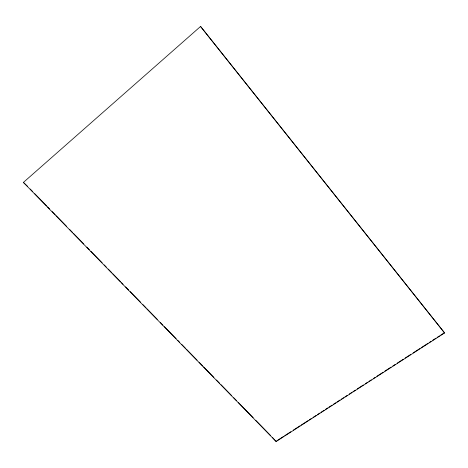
<?xml version="1.0" encoding="UTF-8"?>
<svg xmlns="http://www.w3.org/2000/svg" width="468" height="468" viewBox="0 0 468 468"><rect width="100%" height="100%" fill="white"/><g stroke="black" fill="none" stroke-linecap="round" stroke-linejoin="round"><path stroke-width="0.7" d="M444.6 332.953L200.561 26.465L444.6 332.953L276.143 441.535L23.4 182.415L27.665 186.428M23.4 182.415L200.561 26.465M276.74 440.821L283.497 436.463M284.725 435.673L290.874 431.712M293.331 430.127L300.087 425.769M301.316 424.979L308.073 420.621M309.301 419.831L311.144 418.638M312.987 417.45L316.058 415.473M317.286 414.677L319.749 413.098M320.978 412.302L324.049 410.325M325.278 409.529L327.735 407.944M328.963 407.154L332.034 405.171M333.263 404.381L335.72 402.796M336.948 402.006L340.02 400.023M341.248 399.233L343.705 397.648M344.934 396.858L347.391 395.273M349.233 394.085L351.69 392.5M352.919 391.704L355.382 390.125M357.224 388.931L363.367 384.971M365.21 383.783L367.667 382.198M368.895 381.408L371.352 379.823M373.195 378.635L375.038 377.448M376.88 376.26L383.023 372.3M384.866 371.112L391.014 367.146M392.857 365.958L395.314 364.379M397.156 363.186L403.299 359.225M405.142 358.038L410.67 354.475M413.127 352.89L419.884 348.531M421.112 347.742L427.875 343.383M429.103 342.594L430.946 341.4M432.789 340.213L435.86 338.235M437.089 337.44L439.546 335.86M440.774 335.065L444.46 332.69M30.215 189.043L32.766 191.664M34.807 193.752L46.543 205.785M47.56 206.833L49.602 208.927M52.153 211.542L55.212 214.683M56.236 215.725L66.438 226.19M69.498 229.332L72.558 232.467M73.581 233.514L83.784 243.98M86.843 247.116L89.394 249.736M90.927 251.304L102.153 262.811M104.194 264.906L106.23 267M108.272 269.094L111.846 272.756M112.864 273.798L120.516 281.648M121.54 282.695L123.066 284.263M125.623 286.878L128.682 290.02M130.209 291.587L140.418 302.053M142.968 304.668L146.028 307.809M147.046 308.851L157.254 319.316M160.313 322.458L162.864 325.073M164.397 326.641L176.132 338.674M177.659 340.242L179.7 342.336M181.742 344.43L185.31 348.093M186.334 349.14L197.046 360.126M199.087 362.214L202.662 365.882M203.679 366.924L213.882 377.389M216.432 380.004L219.498 383.146M221.025 384.714L231.742 395.7M233.784 397.794L236.334 400.409M238.376 402.503L253.17 417.672M255.721 420.287L270.516 435.462M272.557 437.557L276.143 441.535"/></g></svg>
